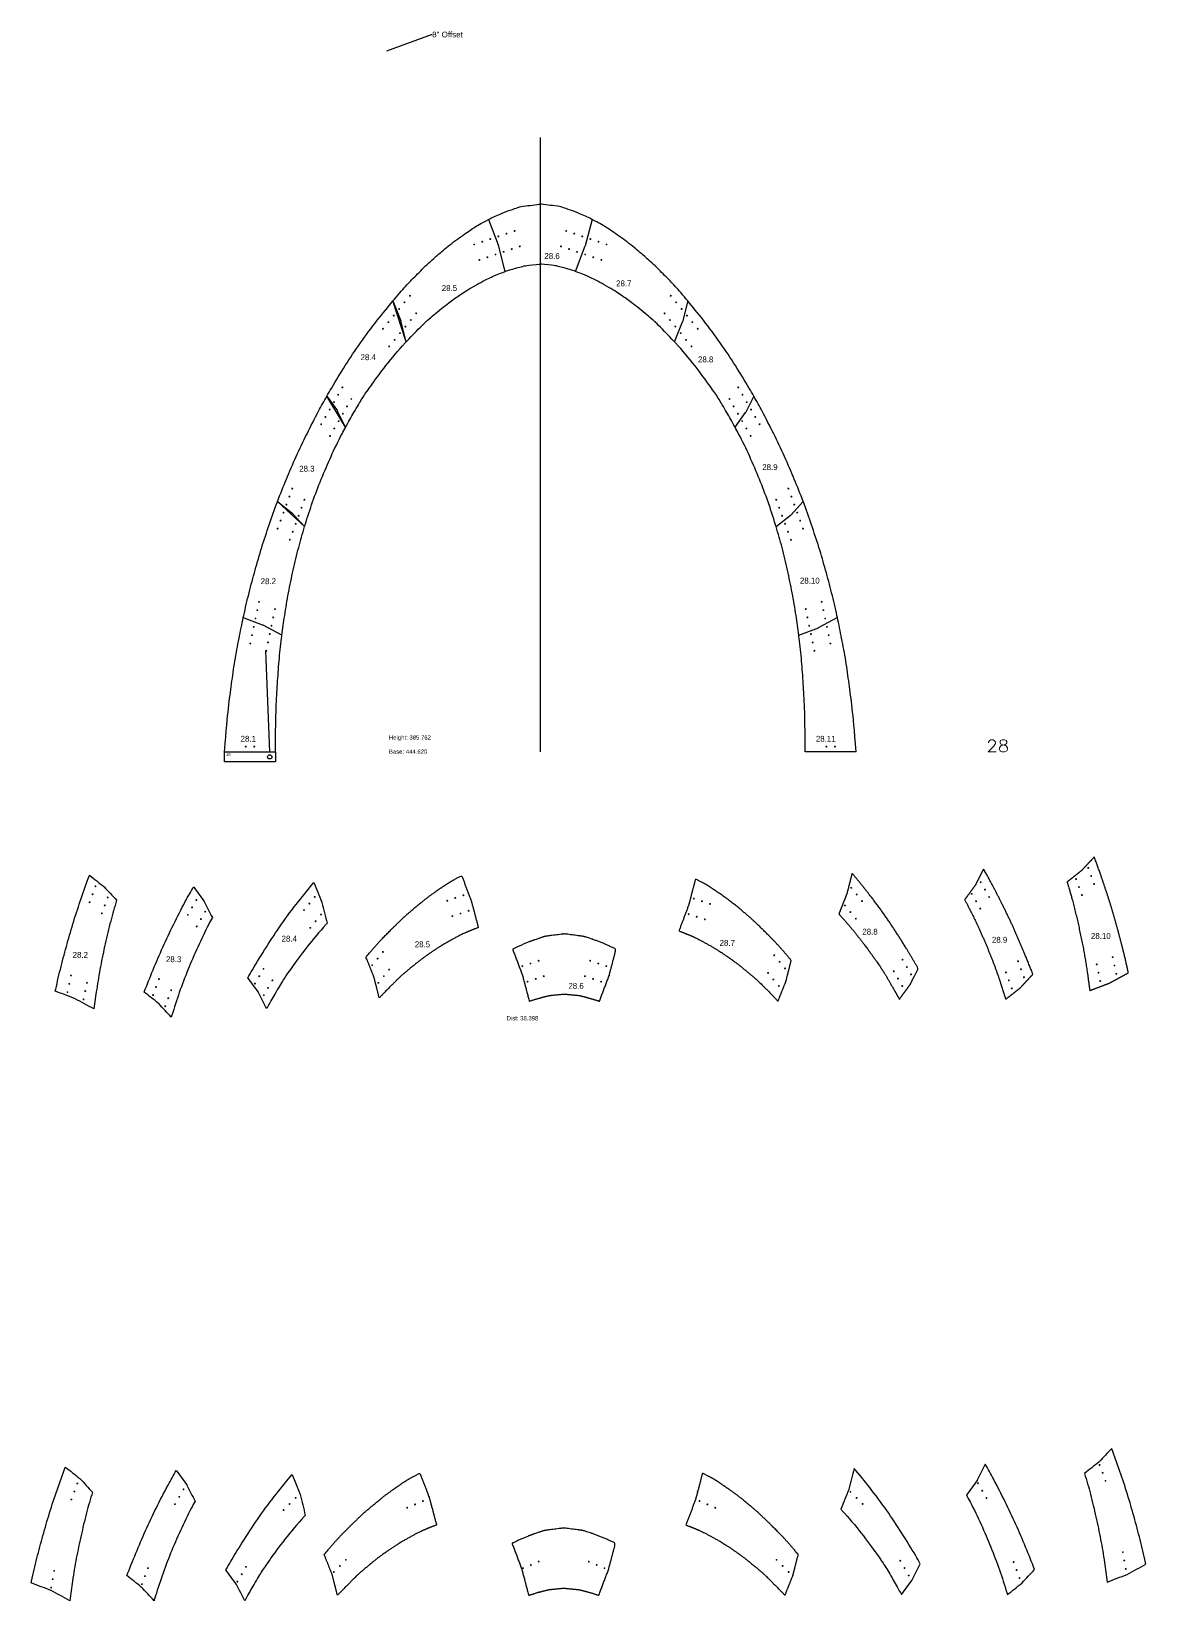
# Model space of a CAD drawing. Header units: inches. Extents: x -1683 to 11264, y -1696 to 4470.
# Drawn here: x 7534 to 8318, y -403 to 702 of the extents above; entities that cross this region are included whole.
import ezdxf
from ezdxf import colors
from ezdxf.entities.mleader import LeaderData, LeaderLine
from ezdxf.math import Vec2, Vec3

# ---------------------------------------------------------------- set-up
doc = ezdxf.new("R2010")
doc.units = ezdxf.units.IN
doc.header["$MEASUREMENT"] = 0
doc.layers.add('Anchoring', color=1, linetype='Continuous')
doc.layers.add('Annotation', color=7, linetype='Continuous', lineweight=9)
doc.layers.add('Drilling', color=3, linetype='Continuous', lineweight=13)
doc.styles.get("Standard").update_dxf_attribs({"font": 'Arial.ttf'})
doc.styles.add('Tw Cen MT', font='')
doc.styles.get('Tw Cen MT').set_extended_font_data('Tw Cen MT')

msp = doc.modelspace()

# ---------------------------------------------------------------- linework, layer by layer
for p, q in [((7892.171, 194.838), (7892.171, 627.381)), ((7855.779, 569.742), (7862.573, 551.814)), ((7928.563, 569.742), (7923.678, 551.202)), ((7867.483, 533.172), (7862.605, 551.714)), ((7916.859, 533.172), (7923.646, 551.103)), ((7788.418, 512.386), (7794.017, 498.382)), ((7797.76, 483.635), (7788.418, 512.386)), ((7995.924, 512.386), (7992.223, 497.765)), ((7794.058, 498.256), (7794.017, 498.382)), ((7797.76, 483.635), (7794.058, 498.256)), ((7986.582, 483.635), (7992.182, 497.639)), ((7741.849, 445.23), (7749.297, 434.983)), ((7755.127, 423.561), (7741.849, 445.23)), ((8042.494, 445.23), (8036.745, 433.942)), ((7749.379, 434.849), (7749.297, 434.983)), ((7755.127, 423.561), (7749.379, 434.849)), ((8029.215, 423.561), (8036.663, 433.807)), ((7707.144, 371.11), (7717.316, 363.065)), ((7726.247, 353.452), (7707.144, 371.11)), ((8077.198, 371.11), (8068.38, 361.601)), ((7717.429, 362.961), (7717.316, 363.065)), ((7726.247, 353.452), (7717.429, 362.961)), ((8058.095, 353.452), (8068.267, 361.496)), ((7683.102, 289.514), (7697.051, 284.182)), ((8101.24, 289.514), (8088.127, 282.37)), ((7697.051, 284.182), (7697.172, 284.126)), ((7710.286, 276.982), (7697.172, 284.126)), ((8074.056, 276.982), (8088.005, 282.314)), ((7669.861, 194.838), (7705.712, 194.838)), ((8114.481, 194.838), (8078.63, 194.838))]:
    msp.add_line(p, q)
for centre, start, end in [((7861.638, 551.459), 14.739851, 20.755265), ((7922.711, 551.457), 339.266802, 345.238173), ((7991.253, 498.01), 338.206597, 345.793403), ((8035.854, 434.395), 323.986253, 333.013747), ((8067.647, 362.281), 308.340574, 317.159426), ((8087.648, 283.248), 290.918932, 298.581068)]:
    msp.add_arc(centre, 1, start, end)
at = {"transparency": 33554687}
for points, knots in [([(7855.779, 569.742), (7857.675, 570.712), (7865.939, 574.687), (7878.688, 578.943), (7878.688, 578.838), (7892.171, 580.599), (7892.171, 580.599)], [26.39349377, 26.39349377, 26.39349377, 26.39349377, 27, 28, 29, 30, 30, 30, 30]), ([(7928.563, 569.742), (7926.667, 570.712), (7918.404, 574.687), (7905.654, 578.943), (7905.654, 578.838), (7892.171, 580.599), (7892.171, 580.599)], [26.39349377, 26.39349377, 26.39349377, 26.39349377, 27, 28, 29, 30, 30, 30, 30]), ([(7788.418, 512.386), (7788.795, 512.837), (7792.775, 517.597), (7798.357, 524.057), (7805.183, 530.838), (7815.321, 540.908), (7822.412, 546.838), (7832.083, 554.924), (7843.735, 562.838), (7847.454, 565.363), (7853.165, 568.411), (7855.779, 569.742)], [18.89787266, 18.89787266, 18.89787266, 18.89787266, 19, 20, 21, 22, 23, 24, 25, 26, 26.39349377, 26.39349377, 26.39349377, 26.39349377]), ([(7995.924, 512.386), (7995.547, 512.837), (7991.567, 517.597), (7985.986, 524.057), (7979.159, 530.838), (7969.022, 540.908), (7961.93, 546.838), (7952.259, 554.924), (7940.607, 562.838), (7936.888, 565.363), (7931.177, 568.411), (7928.563, 569.742)], [18.89787266, 18.89787266, 18.89787266, 18.89787266, 19, 20, 21, 22, 23, 24, 25, 26, 26.39349377, 26.39349377, 26.39349377, 26.39349377]), ([(7741.849, 445.23), (7742.915, 447.099), (7747.089, 454.302), (7754.784, 466.838), (7765.243, 482.838), (7776.811, 498.293), (7785.106, 508.415), (7788.418, 512.386)], [14.64950042, 14.64950042, 14.64950042, 14.64950042, 15, 16, 17, 18, 18.89787266, 18.89787266, 18.89787266, 18.89787266]), ([(8042.494, 445.23), (8041.428, 447.099), (8037.253, 454.302), (8029.558, 466.838), (8019.099, 482.838), (8007.531, 498.293), (7999.236, 508.415), (7995.924, 512.386)], [14.64950042, 14.64950042, 14.64950042, 14.64950042, 15, 16, 17, 18, 18.89787266, 18.89787266, 18.89787266, 18.89787266]), ([(7707.144, 371.11), (7709.13, 376.352), (7713.461, 386.928), (7720.119, 402.838), (7727.858, 418.838), (7735.007, 432.968), (7739.873, 441.766), (7741.849, 445.23)], [10.01700138, 10.01700138, 10.01700138, 10.01700138, 11, 12, 13, 14, 14.64950042, 14.64950042, 14.64950042, 14.64950042]), ([(8077.198, 371.11), (8075.212, 376.352), (8070.882, 386.928), (8064.223, 402.838), (8056.484, 418.838), (8049.335, 432.968), (8044.469, 441.766), (8042.494, 445.23)], [10.01700138, 10.01700138, 10.01700138, 10.01700138, 11, 12, 13, 14, 14.64950042, 14.64950042, 14.64950042, 14.64950042]), ([(7683.102, 289.514), (7683.197, 289.955), (7684.449, 295.73), (7687.043, 306.838), (7691.362, 322.838), (7695.921, 338.838), (7701.337, 354.838), (7705.059, 365.595), (7707.11, 371.019), (7707.144, 371.11)], [4.91726648, 4.91726648, 4.91726648, 4.91726648, 5, 6, 7, 8, 9, 10, 10.01700138, 10.01700138, 10.01700138, 10.01700138]), ([(8101.24, 289.514), (8101.145, 289.955), (8099.893, 295.73), (8097.299, 306.838), (8092.981, 322.838), (8088.421, 338.838), (8083.005, 354.838), (8079.283, 365.595), (8077.232, 371.019), (8077.198, 371.11)], [4.91726648, 4.91726648, 4.91726648, 4.91726648, 5, 6, 7, 8, 9, 10, 10.01700138, 10.01700138, 10.01700138, 10.01700138]), ([(7669.861, 194.838), (7671.131, 210.838), (7672.665, 226.838), (7674.84, 242.838), (7677.015, 258.838), (7679.98, 274.396), (7682.047, 284.622), (7683.102, 289.514)], [0, 0, 0, 0, 1, 2, 3, 4, 4.91726648, 4.91726648, 4.91726648, 4.91726648]), ([(8114.481, 194.838), (8113.211, 210.838), (8111.677, 226.838), (8109.502, 242.838), (8107.327, 258.838), (8104.362, 274.396), (8102.295, 284.622), (8101.24, 289.514)], [0, 0, 0, 0, 1, 2, 3, 4, 4.91726648, 4.91726648, 4.91726648, 4.91726648])]:
    msp.add_open_spline(points, degree=3, knots=knots, dxfattribs=at)
for points, knots in [([(7797.76, 483.635), (7802.486, 488.696), (7812.736, 498.838), (7812.736, 498.838), (7826.659, 510.487), (7832.992, 514.838), (7841.599, 520.75), (7855.949, 528.587), (7860.783, 530.553), (7864.813, 532.192), (7867.483, 533.172)], [18.04879342, 18.04879342, 18.04879342, 18.04879342, 18.99893945, 19.99893945, 20.99893945, 21.99893945, 22.99893945, 23.99893945, 24.99893945, 25.62000523, 25.62000523, 25.62000523, 25.62000523]), ([(7867.483, 533.172), (7867.666, 533.239), (7871.911, 534.711), (7881.572, 537.228), (7881.572, 537.228), (7892.171, 538.241), (7891.862, 538.255), (7891.965, 538.255), (7892.068, 538.255), (7892.171, 538.255)], [25.62000523, 25.62000523, 25.62000523, 25.62000523, 25.99893945, 26.99893945, 27.99893945, 28.99893945, 28.99893945, 28.99893945, 29.99893945, 29.99893945, 29.99893945, 29.99893945]), ([(7916.859, 533.172), (7916.676, 533.239), (7912.431, 534.711), (7902.77, 537.228), (7902.77, 537.228), (7892.171, 538.241), (7892.48, 538.255), (7892.377, 538.255), (7892.274, 538.255), (7892.171, 538.255)], [25.62000523, 25.62000523, 25.62000523, 25.62000523, 25.99893945, 26.99893945, 27.99893945, 28.99893945, 28.99893945, 28.99893945, 29.99893945, 29.99893945, 29.99893945, 29.99893945]), ([(7986.582, 483.635), (7981.856, 488.696), (7971.606, 498.838), (7971.606, 498.838), (7957.683, 510.487), (7951.35, 514.838), (7942.743, 520.75), (7928.393, 528.587), (7923.559, 530.553), (7919.529, 532.192), (7916.859, 533.172)], [18.04879342, 18.04879342, 18.04879342, 18.04879342, 18.99893945, 19.99893945, 20.99893945, 21.99893945, 22.99893945, 23.99893945, 24.99893945, 25.62000523, 25.62000523, 25.62000523, 25.62000523]), ([(7755.127, 423.561), (7757.14, 427.242), (7762.004, 435.764), (7766.929, 444.199), (7771.589, 450.838), (7783.115, 466.838), (7792.305, 477.77), (7797.512, 483.369), (7797.76, 483.635)], [13.29596554, 13.29596554, 13.29596554, 13.29596554, 13.99893945, 14.99893945, 15.99893945, 16.99893945, 17.99893945, 18.04879342, 18.04879342, 18.04879342, 18.04879342]), ([(8029.215, 423.561), (8027.202, 427.242), (8022.339, 435.764), (8017.413, 444.199), (8012.753, 450.838), (8001.227, 466.838), (7992.037, 477.77), (7986.83, 483.369), (7986.582, 483.635)], [13.29596554, 13.29596554, 13.29596554, 13.29596554, 13.99893945, 14.99893945, 15.99893945, 16.99893945, 17.99893945, 18.04879342, 18.04879342, 18.04879342, 18.04879342]), ([(7726.247, 353.452), (7726.388, 353.914), (7728.159, 359.709), (7731.702, 370.838), (7737.834, 386.838), (7744.692, 402.838), (7750.558, 415.088), (7754.277, 422.006), (7755.127, 423.561)], [8.91231557, 8.91231557, 8.91231557, 8.91231557, 8.99893945, 9.99893945, 10.99893945, 11.99893945, 12.99893945, 13.29596554, 13.29596554, 13.29596554, 13.29596554]), ([(8058.095, 353.452), (8057.955, 353.914), (8056.183, 359.709), (8052.64, 370.838), (8046.508, 386.838), (8039.65, 402.838), (8033.784, 415.088), (8030.066, 422.006), (8029.215, 423.561)], [8.91231557, 8.91231557, 8.91231557, 8.91231557, 8.99893945, 9.99893945, 10.99893945, 11.99893945, 12.99893945, 13.29596554, 13.29596554, 13.29596554, 13.29596554]), ([(7710.286, 276.982), (7710.877, 281.601), (7712.25, 291.552), (7714.767, 306.838), (7718.178, 322.838), (7721.779, 338.376), (7724.763, 348.58), (7726.247, 353.452)], [4.13296099, 4.13296099, 4.13296099, 4.13296099, 4.99893945, 5.99893945, 6.99893945, 7.99893945, 8.91231557, 8.91231557, 8.91231557, 8.91231557]), ([(8074.056, 276.982), (8073.465, 281.601), (8072.092, 291.552), (8069.575, 306.838), (8066.165, 322.838), (8062.563, 338.376), (8059.579, 348.58), (8058.095, 353.452)], [4.13296099, 4.13296099, 4.13296099, 4.13296099, 4.99893945, 5.99893945, 6.99893945, 7.99893945, 8.91231557, 8.91231557, 8.91231557, 8.91231557]), ([(7705.712, 194.838), (7705.814, 210.855), (7706.111, 226.843), (7707.121, 242.838), (7708.131, 258.838), (7709.429, 270.219), (7710.194, 276.267), (7710.286, 276.982)], [0, 0, 0, 0, 0.99893945, 1.99893945, 2.99893945, 3.99893945, 4.13296099, 4.13296099, 4.13296099, 4.13296099]), ([(8078.63, 194.838), (8078.528, 210.855), (8078.231, 226.843), (8077.221, 242.838), (8076.211, 258.838), (8074.913, 270.219), (8074.148, 276.267), (8074.056, 276.982)], [0, 0, 0, 0, 0.99893945, 1.99893945, 2.99893945, 3.99893945, 4.13296099, 4.13296099, 4.13296099, 4.13296099]), ([(7564.84, 21.009), (7569.211, 18.627), (7573.582, 16.246), (7577.953, 13.865), (7578.544, 18.483), (7579.918, 28.435), (7582.435, 43.72), (7585.845, 59.72), (7589.446, 75.258), (7592.43, 85.463), (7593.914, 90.334), (7590.975, 93.504), (7588.036, 96.674), (7585.096, 99.843), (7585.059, 99.878), (7585.021, 99.913), (7584.983, 99.948), (7581.593, 102.629), (7578.202, 105.311), (7574.812, 107.992), (7574.777, 107.902), (7572.726, 102.478), (7569.005, 91.72), (7563.588, 75.72), (7559.029, 59.72), (7554.71, 43.72), (7552.116, 32.612), (7550.864, 26.838), (7550.769, 26.397), (7555.419, 24.619), (7560.069, 22.842), (7564.718, 21.065), (7564.759, 21.046), (7564.799, 21.027), (7564.84, 21.009)], [0, 0, 0, 0, 1, 1, 1, 1.86597846, 2.86597846, 3.86597846, 4.86597846, 5.77935458, 5.77935458, 5.77935458, 6.77935458, 6.77935458, 6.77935458, 7.77935458, 7.77935458, 7.77935458, 8.77935458, 8.77935458, 8.77935458, 8.79635596, 9.79635596, 10.79635596, 11.79635596, 12.79635596, 13.79635596, 13.87908948, 13.87908948, 13.87908948, 14.87908948, 14.87908948, 14.87908948, 15.87908948, 15.87908948, 15.87908948, 15.87908948]), ([(7623.485, 17.662), (7623.523, 17.627), (7623.56, 17.592), (7623.598, 17.557), (7626.537, 14.388), (7629.476, 11.218), (7632.416, 8.048), (7632.556, 8.51), (7634.328, 14.306), (7637.871, 25.434), (7644.003, 41.434), (7650.861, 57.434), (7656.727, 69.685), (7660.445, 76.603), (7661.296, 78.158), (7659.38, 81.92), (7657.464, 85.683), (7655.548, 89.446), (7655.52, 89.49), (7655.493, 89.535), (7655.466, 89.58), (7652.983, 92.995), (7650.5, 96.411), (7648.017, 99.826), (7646.042, 96.362), (7641.176, 87.565), (7634.027, 73.434), (7626.288, 57.434), (7619.629, 41.525), (7615.299, 30.949), (7613.313, 25.706), (7616.704, 23.025), (7620.094, 20.343), (7623.485, 17.662)], [0, 0, 0, 0, 1, 1, 1, 2, 2, 2, 2.08662388, 3.08662388, 4.08662388, 5.08662388, 6.08662388, 6.38364997, 6.38364997, 6.38364997, 7.38364997, 7.38364997, 7.38364997, 8.38364997, 8.38364997, 8.38364997, 9.38364997, 9.38364997, 9.38364997, 10.0331504, 11.0331504, 12.0331504, 13.0331504, 14.01614902, 14.01614902, 14.01614902, 15.01614902, 15.01614902, 15.01614902, 15.01614902]), ([(7693.711, 25.568), (7693.738, 25.524), (7693.765, 25.479), (7693.793, 25.434), (7695.709, 21.672), (7697.625, 17.909), (7699.541, 14.146), (7701.554, 17.827), (7706.418, 26.35), (7711.343, 34.784), (7716.003, 41.423), (7727.529, 57.423), (7736.719, 68.355), (7741.926, 73.955), (7742.174, 74.22), (7740.94, 79.094), (7739.706, 83.967), (7738.472, 88.841), (7738.459, 88.883), (7738.445, 88.925), (7738.431, 88.967), (7736.565, 93.635), (7734.698, 98.303), (7732.832, 102.971), (7729.52, 99), (7721.225, 88.878), (7709.657, 73.423), (7699.198, 57.423), (7691.503, 44.887), (7687.329, 37.684), (7686.262, 35.815), (7688.745, 32.399), (7691.228, 28.984), (7693.711, 25.568)], [0, 0, 0, 0, 1, 1, 1, 2, 2, 2, 2.70297391, 3.70297391, 4.70297391, 5.70297391, 6.70297391, 6.75282788, 6.75282788, 6.75282788, 7.75282788, 7.75282788, 7.75282788, 8.75282788, 8.75282788, 8.75282788, 9.75282788, 9.75282788, 9.75282788, 10.65070054, 11.65070054, 12.65070054, 13.65070054, 14.00120012, 14.00120012, 14.00120012, 15.00120012, 15.00120012, 15.00120012, 15.00120012]), ([(8305.135, -384.359), (8300.485, -386.136), (8295.835, -387.914), (8291.186, -389.691), (8290.594, -385.072), (8289.221, -375.121), (8286.704, -359.835), (8283.294, -343.835), (8279.693, -328.297), (8276.709, -318.093), (8275.225, -313.221), (8278.615, -310.54), (8282.006, -307.858), (8285.396, -305.177), (8285.434, -305.142), (8285.471, -305.107), (8285.509, -305.072), (8288.448, -301.903), (8291.388, -298.733), (8294.327, -295.563), (8294.361, -295.654), (8296.413, -301.078), (8300.134, -311.835), (8305.551, -327.835), (8310.11, -343.835), (8314.429, -359.835), (8317.023, -370.943), (8318.275, -376.718), (8318.37, -377.159), (8313.998, -379.54), (8309.627, -381.922), (8305.256, -384.303), (8305.216, -384.322), (8305.175, -384.34), (8305.135, -384.359)], [0, 0, 0, 0, 1, 1, 1, 1.86597846, 2.86597846, 3.86597846, 4.86597846, 5.77935458, 5.77935458, 5.77935458, 6.77935458, 6.77935458, 6.77935458, 7.77935458, 7.77935458, 7.77935458, 8.77935458, 8.77935458, 8.77935458, 8.79635596, 9.79635596, 10.79635596, 11.79635596, 12.79635596, 13.79635596, 13.87908948, 13.87908948, 13.87908948, 14.87908948, 14.87908948, 14.87908948, 15.87908948, 15.87908948, 15.87908948, 15.87908948]), ([(7547.825, -395.687), (7552.196, -398.068), (7556.567, -400.45), (7560.939, -402.831), (7561.53, -398.213), (7562.903, -388.261), (7565.42, -372.975), (7568.83, -356.975), (7572.432, -341.437), (7575.416, -331.233), (7576.9, -326.361), (7573.96, -323.192), (7571.021, -320.022), (7568.082, -316.852), (7568.044, -316.818), (7568.007, -316.783), (7567.969, -316.748), (7564.578, -314.067), (7561.188, -311.385), (7557.797, -308.703), (7557.763, -308.794), (7555.712, -314.218), (7551.99, -324.975), (7546.574, -340.975), (7542.015, -356.975), (7537.696, -372.975), (7535.102, -384.083), (7533.85, -389.858), (7533.755, -390.299), (7538.404, -392.076), (7543.054, -393.854), (7547.704, -395.631), (7547.744, -395.65), (7547.785, -395.668), (7547.825, -395.687)], [0, 0, 0, 0, 1, 1, 1, 1.86597846, 2.86597846, 3.86597846, 4.86597846, 5.77935458, 5.77935458, 5.77935458, 6.77935458, 6.77935458, 6.77935458, 7.77935458, 7.77935458, 7.77935458, 8.77935458, 8.77935458, 8.77935458, 8.79635596, 9.79635596, 10.79635596, 11.79635596, 12.79635596, 13.79635596, 13.87908948, 13.87908948, 13.87908948, 14.87908948, 14.87908948, 14.87908948, 15.87908948, 15.87908948, 15.87908948, 15.87908948]), ([(8199.529, -318.166), (8199.556, -318.121), (8199.584, -318.076), (8199.611, -318.032), (8201.527, -314.269), (8203.443, -310.506), (8205.359, -306.744), (8207.335, -310.208), (8212.201, -319.005), (8219.35, -333.136), (8227.089, -349.136), (8233.747, -365.045), (8238.078, -375.621), (8240.063, -380.864), (8237.124, -384.033), (8234.185, -387.203), (8231.245, -390.373), (8231.208, -390.407), (8231.17, -390.442), (8231.133, -390.477), (8227.742, -393.158), (8224.352, -395.84), (8220.961, -398.522), (8220.82, -398.06), (8219.048, -392.264), (8215.506, -381.136), (8209.374, -365.136), (8202.516, -349.136), (8196.649, -336.885), (8192.931, -329.967), (8192.081, -328.412), (8194.563, -324.997), (8197.046, -321.581), (8199.529, -318.166)], [0, 0, 0, 0, 1, 1, 1, 2, 2, 2, 2.64950042, 3.64950042, 4.64950042, 5.64950042, 6.63249904, 6.63249904, 6.63249904, 7.63249904, 7.63249904, 7.63249904, 8.63249904, 8.63249904, 8.63249904, 9.63249904, 9.63249904, 9.63249904, 9.71912293, 10.71912293, 11.71912293, 12.71912293, 13.71912293, 14.01614902, 14.01614902, 14.01614902, 15.01614902, 15.01614902, 15.01614902, 15.01614902]), ([(7611.305, -393.218), (7611.342, -393.253), (7611.38, -393.287), (7611.417, -393.322), (7614.357, -396.492), (7617.296, -399.661), (7620.235, -402.831), (7620.376, -402.369), (7622.148, -396.574), (7625.69, -385.445), (7631.823, -369.445), (7638.681, -353.445), (7644.547, -341.194), (7648.265, -334.277), (7649.116, -332.722), (7647.2, -328.959), (7645.284, -325.196), (7643.367, -321.434), (7643.34, -321.389), (7643.313, -321.344), (7643.285, -321.299), (7640.803, -317.884), (7638.32, -314.469), (7635.837, -311.053), (7633.862, -314.517), (7628.996, -323.314), (7621.846, -337.445), (7614.107, -353.445), (7607.449, -369.354), (7603.119, -379.93), (7601.133, -385.173), (7604.524, -387.855), (7607.914, -390.536), (7611.305, -393.218)], [0, 0, 0, 0, 1, 1, 1, 2, 2, 2, 2.08662388, 3.08662388, 4.08662388, 5.08662388, 6.08662388, 6.38364997, 6.38364997, 6.38364997, 7.38364997, 7.38364997, 7.38364997, 8.38364997, 8.38364997, 8.38364997, 9.38364997, 9.38364997, 9.38364997, 10.0331504, 11.0331504, 12.0331504, 13.0331504, 14.01614902, 14.01614902, 14.01614902, 15.01614902, 15.01614902, 15.01614902, 15.01614902]), ([(7678.27, -391.409), (7678.298, -391.454), (7678.325, -391.498), (7678.352, -391.543), (7680.268, -395.306), (7682.184, -399.068), (7684.101, -402.831), (7686.114, -399.151), (7690.977, -390.628), (7695.903, -382.193), (7700.563, -375.555), (7712.089, -359.555), (7721.279, -348.622), (7726.485, -343.023), (7726.733, -342.757), (7725.499, -337.884), (7724.266, -333.01), (7723.032, -328.136), (7723.018, -328.094), (7723.005, -328.053), (7722.991, -328.011), (7721.124, -323.343), (7719.258, -318.675), (7717.392, -314.007), (7714.079, -317.977), (7705.785, -328.099), (7694.217, -343.555), (7683.758, -359.555), (7676.063, -372.091), (7671.888, -379.293), (7670.822, -381.163), (7673.305, -384.578), (7675.787, -387.993), (7678.27, -391.409)], [0, 0, 0, 0, 1, 1, 1, 2, 2, 2, 2.70297391, 3.70297391, 4.70297391, 5.70297391, 6.70297391, 6.75282788, 6.75282788, 6.75282788, 7.75282788, 7.75282788, 7.75282788, 8.75282788, 8.75282788, 8.75282788, 9.75282788, 9.75282788, 9.75282788, 10.65070054, 11.65070054, 12.65070054, 13.65070054, 14.00120012, 14.00120012, 14.00120012, 15.00120012, 15.00120012, 15.00120012, 15.00120012]), ([(8109.353, -324.318), (8110.587, -319.444), (8111.821, -314.571), (8113.054, -309.697), (8116.367, -313.668), (8124.661, -323.79), (8136.229, -339.245), (8146.688, -355.245), (8154.383, -367.781), (8158.558, -374.984), (8159.624, -376.853), (8157.708, -380.616), (8155.792, -384.378), (8153.876, -388.141), (8153.848, -388.186), (8153.821, -388.231), (8153.794, -388.275), (8151.311, -391.691), (8148.828, -395.106), (8146.345, -398.522), (8144.332, -394.841), (8139.469, -386.318), (8134.543, -377.884), (8129.883, -371.245), (8118.357, -355.245), (8109.167, -344.312), (8103.961, -338.713), (8103.713, -338.448), (8105.579, -333.78), (8107.446, -329.112), (8109.312, -324.444), (8109.326, -324.402), (8109.339, -324.36), (8109.353, -324.318)], [0, 0, 0, 0, 1, 1, 1, 1.89787266, 2.89787266, 3.89787266, 4.89787266, 5.24837224, 5.24837224, 5.24837224, 6.24837224, 6.24837224, 6.24837224, 7.24837224, 7.24837224, 7.24837224, 8.24837224, 8.24837224, 8.24837224, 8.95134615, 9.95134615, 10.95134615, 11.95134615, 12.95134615, 13.00120012, 13.00120012, 13.00120012, 14.00120012, 14.00120012, 14.00120012, 15.00120012, 15.00120012, 15.00120012, 15.00120012])]:
    msp.add_open_spline(points, degree=3, knots=knots)
for points, weights, knots in [([(8198.3, 100.96), (8198.331, 101.002), (8198.359, 101.047), (8198.383, 101.094), (8200.299, 104.856), (8202.215, 108.619), (8204.131, 112.382), (8206.106, 108.918), (8210.972, 100.12), (8218.121, 85.99), (8225.86, 69.99), (8232.519, 54.08), (8236.849, 43.504), (8238.835, 38.262), (8235.895, 35.092), (8232.956, 31.923), (8230.017, 28.753), (8229.982, 28.715), (8229.944, 28.68), (8229.904, 28.648), (8226.513, 25.967), (8223.123, 23.285), (8219.732, 20.604), (8219.592, 21.066), (8217.82, 26.861), (8214.277, 37.99), (8208.145, 53.99), (8201.287, 69.99), (8195.421, 82.241), (8191.703, 89.158), (8190.852, 90.713), (8193.335, 94.129), (8195.818, 97.544), (8198.3, 100.96)], [1, 0.997932320532, 0.997932320532, 1, 1, 1, 1, 1, 1, 1, 1, 1, 1, 1, 1, 1, 1, 0.998026744459, 0.998026744459, 1, 1, 1, 1, 1, 1, 1, 1, 1, 1, 1, 1, 1, 1, 1], [0, 0, 0, 0, 0.15755948, 0.15755948, 0.15755948, 1.15755948, 1.15755948, 1.15755948, 1.8070599, 2.8070599, 3.8070599, 4.8070599, 5.79005852, 5.79005852, 5.79005852, 6.79005852, 6.79005852, 6.79005852, 6.94397654, 6.94397654, 6.94397654, 7.94397654, 7.94397654, 7.94397654, 8.03060043, 9.03060043, 10.03060043, 11.03060043, 12.03060043, 12.32762652, 12.32762652, 12.32762652, 13.32762652, 13.32762652, 13.32762652, 13.32762652]), ([(8273.122, 111.274), (8273.162, 111.305), (8273.2, 111.34), (8273.235, 111.378), (8276.174, 114.548), (8279.114, 117.717), (8282.053, 120.887), (8282.087, 120.796), (8284.139, 115.372), (8287.86, 104.615), (8293.277, 88.615), (8297.836, 72.615), (8302.155, 56.615), (8304.748, 45.507), (8306, 39.732), (8306.096, 39.291), (8301.724, 36.91), (8297.353, 34.528), (8292.982, 32.147), (8292.943, 32.126), (8292.902, 32.107), (8292.861, 32.091), (8288.211, 30.314), (8283.561, 28.536), (8278.912, 26.759), (8278.32, 31.378), (8276.947, 41.33), (8274.43, 56.615), (8271.02, 72.615), (8267.419, 88.153), (8264.434, 98.358), (8262.951, 103.229), (8266.341, 105.91), (8269.732, 108.592), (8273.122, 111.274)], [1, 0.998026744459, 0.998026744459, 1, 1, 1, 1, 1, 1, 1, 1, 1, 1, 1, 1, 1, 1, 1, 1, 0.998510256564, 0.998510256564, 1, 1, 1, 1, 1, 1, 1, 1, 1, 1, 1, 1, 1, 1], [0, 0, 0, 0, 0.15391802, 0.15391802, 0.15391802, 1.15391802, 1.15391802, 1.15391802, 1.1709194, 2.1709194, 3.1709194, 4.1709194, 5.1709194, 6.1709194, 6.25365292, 6.25365292, 6.25365292, 7.25365292, 7.25365292, 7.25365292, 7.38738244, 7.38738244, 7.38738244, 8.38738244, 8.38738244, 8.38738244, 9.2533609, 10.2533609, 11.2533609, 12.2533609, 13.16673702, 13.16673702, 13.16673702, 14.16673702, 14.16673702, 14.16673702, 14.16673702]), ([(7775.09, 36.189), (7776.324, 31.315), (7777.557, 26.441), (7778.791, 21.568), (7783.517, 26.629), (7793.767, 36.771), (7793.767, 36.771), (7807.691, 48.42), (7814.023, 52.771), (7822.631, 58.683), (7836.981, 66.52), (7841.815, 68.486), (7845.844, 70.125), (7848.515, 71.104), (7846.889, 77.285), (7845.263, 83.466), (7843.637, 89.647), (7843.628, 89.68), (7843.617, 89.714), (7843.605, 89.747), (7841.34, 95.723), (7839.075, 101.699), (7836.81, 107.675), (7834.197, 106.344), (7828.486, 103.296), (7824.767, 100.771), (7813.114, 92.857), (7803.444, 84.771), (7796.352, 78.841), (7786.214, 68.771), (7779.388, 61.99), (7773.807, 55.53), (7769.826, 50.77), (7769.45, 50.318), (7771.316, 45.65), (7773.182, 40.982), (7775.049, 36.314), (7775.063, 36.272), (7775.076, 36.231), (7775.09, 36.189)], [1, 1, 1, 1, 1, 1, 1, 1, 1, 1, 1, 1, 1, 1, 1, 1, 1, 0.999081657213, 0.999081657213, 1, 1, 1, 1, 1, 1, 1, 1, 1, 1, 1, 1, 1, 1, 1, 1, 1, 1, 1, 1, 1], [0, 0, 0, 0, 1, 1, 1, 1.95014603, 2.95014603, 3.95014603, 4.95014603, 5.95014603, 6.95014603, 7.95014603, 8.57121181, 8.57121181, 8.57121181, 9.57121181, 9.57121181, 9.57121181, 9.67620059, 9.67620059, 9.67620059, 10.67620059, 10.67620059, 10.67620059, 11.06969436, 12.06969436, 13.06969436, 14.06969436, 15.06969436, 16.06969436, 17.06969436, 18.06969436, 18.1718217, 18.1718217, 18.1718217, 19.1718217, 19.1718217, 19.1718217, 20.1718217, 20.1718217, 20.1718217, 20.1718217]), ([(7996.52, 86.827), (7998.148, 93.007), (7999.776, 99.187), (8001.405, 105.367), (8004.019, 104.037), (8009.73, 100.989), (8013.448, 98.463), (8025.101, 90.549), (8034.771, 82.463), (8041.863, 76.533), (8052.001, 66.463), (8058.827, 59.683), (8064.408, 53.222), (8068.389, 48.463), (8068.766, 48.011), (8067.532, 43.137), (8066.298, 38.264), (8065.064, 33.39), (8065.053, 33.347), (8065.04, 33.305), (8065.023, 33.264), (8063.157, 28.596), (8061.29, 23.928), (8059.424, 19.26), (8054.698, 24.322), (8044.448, 34.463), (8044.448, 34.463), (8030.525, 46.113), (8024.192, 50.463), (8015.585, 56.376), (8001.234, 64.212), (7996.4, 66.179), (7992.371, 67.818), (7989.7, 68.797), (7991.963, 74.774), (7994.225, 80.751), (7996.488, 86.728), (7996.5, 86.761), (7996.511, 86.794), (7996.52, 86.827)], [1, 1, 1, 1, 1, 1, 1, 1, 1, 1, 1, 1, 1, 1, 1, 1, 1, 1, 0.998539395065, 0.998539395065, 1, 1, 1, 1, 1, 1, 1, 1, 1, 1, 1, 1, 1, 1, 1, 1, 1, 0.999095052775, 0.999095052775, 1], [0, 0, 0, 0, 1, 1, 1, 1.39349377, 2.39349377, 3.39349377, 4.39349377, 5.39349377, 6.39349377, 7.39349377, 8.39349377, 8.4956211, 8.4956211, 8.4956211, 9.4956211, 9.4956211, 9.4956211, 9.62803584, 9.62803584, 9.62803584, 10.62803584, 10.62803584, 10.62803584, 11.57818188, 12.57818188, 13.57818188, 14.57818188, 15.57818188, 16.57818188, 17.57818188, 18.19924766, 18.19924766, 18.19924766, 19.19924766, 19.19924766, 19.19924766, 19.30346773, 19.30346773, 19.30346773, 19.30346773]), ([(8107.853, 94.682), (8107.87, 94.723), (8107.884, 94.765), (8107.894, 94.808), (8109.128, 99.681), (8110.362, 104.555), (8111.596, 109.428), (8114.908, 105.458), (8123.203, 95.336), (8134.771, 79.88), (8145.23, 63.88), (8152.925, 51.344), (8157.099, 44.142), (8158.165, 42.272), (8156.249, 38.51), (8154.333, 34.747), (8152.417, 30.984), (8152.393, 30.937), (8152.366, 30.893), (8152.335, 30.85), (8149.852, 27.435), (8147.37, 24.019), (8144.887, 20.604), (8142.874, 24.284), (8138.01, 32.807), (8133.084, 41.241), (8128.425, 47.88), (8116.899, 63.88), (8107.709, 74.813), (8102.502, 80.412), (8102.254, 80.678), (8104.121, 85.346), (8105.987, 90.014), (8107.853, 94.682)], [1, 0.998539395065, 0.998539395065, 1, 1, 1, 1, 1, 1, 1, 1, 1, 1, 1, 1, 1, 1, 0.997932320532, 0.997932320532, 1, 1, 1, 1, 1, 1, 1, 1, 1, 1, 1, 1, 1, 1, 1], [0, 0, 0, 0, 0.13241474, 0.13241474, 0.13241474, 1.13241474, 1.13241474, 1.13241474, 2.0302874, 3.0302874, 4.0302874, 5.0302874, 5.38078698, 5.38078698, 5.38078698, 6.38078698, 6.38078698, 6.38078698, 6.53834646, 6.53834646, 6.53834646, 7.53834646, 7.53834646, 7.53834646, 8.24132037, 9.24132037, 10.24132037, 11.24132037, 12.24132037, 12.29117434, 12.29117434, 12.29117434, 13.29117434, 13.29117434, 13.29117434, 13.29117434]), ([(7879.469, 37.902), (7877.204, 43.879), (7874.94, 49.855), (7872.675, 55.831), (7874.571, 56.801), (7882.835, 60.775), (7895.584, 65.032), (7895.584, 64.926), (7909.067, 66.688), (7909.067, 66.688), (7909.067, 66.688), (7922.55, 64.926), (7922.55, 65.032), (7935.3, 60.775), (7943.563, 56.801), (7945.459, 55.831), (7943.831, 49.651), (7942.202, 43.471), (7940.574, 37.291), (7940.565, 37.257), (7940.555, 37.224), (7940.542, 37.192), (7938.28, 31.214), (7936.017, 25.237), (7933.755, 19.26), (7933.572, 19.327), (7929.327, 20.8), (7919.666, 23.317), (7919.666, 23.317), (7909.067, 24.329), (7909.376, 24.343), (7909.273, 24.343), (7909.17, 24.343), (7909.067, 24.343), (7908.964, 24.343), (7908.861, 24.343), (7908.758, 24.343), (7909.067, 24.329), (7898.468, 23.317), (7898.468, 23.317), (7888.807, 20.8), (7884.562, 19.327), (7884.379, 19.26), (7882.753, 25.441), (7881.127, 31.622), (7879.501, 37.803), (7879.492, 37.836), (7879.482, 37.87), (7879.469, 37.902)], [1, 1, 1, 1, 1, 1, 1, 1, 1, 1, 1, 1, 1, 1, 1, 1, 1, 1, 1, 0.999095052775, 0.999095052775, 1, 1, 1, 1, 1, 1, 1, 1, 1, 1, 1, 1, 1, 1, 1, 1, 1, 1, 1, 1, 1, 1, 1, 1, 1, 0.999081657213, 0.999081657213, 1], [0, 0, 0, 0, 1, 1, 1, 1.60650623, 2.60650623, 3.60650623, 4.60650623, 4.60650623, 4.60650623, 5.60650623, 6.60650623, 7.60650623, 8.21301247, 8.21301247, 8.21301247, 9.21301247, 9.21301247, 9.21301247, 9.31723254, 9.31723254, 9.31723254, 10.31723254, 10.31723254, 10.31723254, 10.69616677, 11.69616677, 12.69616677, 13.69616677, 13.69616677, 13.69616677, 14.69616677, 14.69616677, 14.69616677, 15.69616677, 15.69616677, 15.69616677, 16.69616677, 17.69616677, 18.69616677, 19.07510099, 19.07510099, 19.07510099, 20.07510099, 20.07510099, 20.07510099, 20.18008977, 20.18008977, 20.18008977, 20.18008977]), ([(7745.655, -384.466), (7746.889, -389.339), (7748.123, -394.213), (7749.357, -399.086), (7754.083, -394.025), (7764.333, -383.884), (7764.333, -383.884), (7778.256, -372.234), (7784.589, -367.884), (7793.196, -361.971), (7807.546, -354.134), (7812.381, -352.168), (7816.41, -350.529), (7819.081, -349.55), (7817.454, -343.369), (7815.828, -337.188), (7814.202, -331.008), (7814.193, -330.974), (7814.183, -330.94), (7814.17, -330.908), (7811.906, -324.932), (7809.641, -318.956), (7807.376, -312.979), (7804.762, -314.31), (7799.051, -317.358), (7795.332, -319.884), (7783.68, -327.798), (7774.01, -335.884), (7766.918, -341.814), (7756.78, -351.884), (7749.954, -358.664), (7744.372, -365.124), (7740.392, -369.884), (7740.015, -370.336), (7741.882, -375.004), (7743.748, -379.672), (7745.615, -384.34), (7745.628, -384.382), (7745.642, -384.424), (7745.655, -384.466)], [1, 1, 1, 1, 1, 1, 1, 1, 1, 1, 1, 1, 1, 1, 1, 1, 1, 0.999081657213, 0.999081657213, 1, 1, 1, 1, 1, 1, 1, 1, 1, 1, 1, 1, 1, 1, 1, 1, 1, 1, 1, 1, 1], [0, 0, 0, 0, 1, 1, 1, 1.95014603, 2.95014603, 3.95014603, 4.95014603, 5.95014603, 6.95014603, 7.95014603, 8.57121181, 8.57121181, 8.57121181, 9.57121181, 9.57121181, 9.57121181, 9.67620059, 9.67620059, 9.67620059, 10.67620059, 10.67620059, 10.67620059, 11.06969436, 12.06969436, 13.06969436, 14.06969436, 15.06969436, 16.06969436, 17.06969436, 18.06969436, 18.1718217, 18.1718217, 18.1718217, 19.1718217, 19.1718217, 19.1718217, 20.1718217, 20.1718217, 20.1718217, 20.1718217]), ([(8069.942, -385.082), (8068.076, -389.75), (8066.21, -394.418), (8064.343, -399.086), (8059.617, -394.025), (8049.367, -383.884), (8049.367, -383.884), (8035.444, -372.234), (8029.111, -367.884), (8020.504, -361.971), (8006.154, -354.134), (8001.319, -352.168), (7997.29, -350.529), (7994.619, -349.55), (7996.88, -343.572), (7999.14, -337.594), (8001.4, -331.616), (8001.412, -331.583), (8001.423, -331.551), (8001.432, -331.517), (8003.062, -325.338), (8004.693, -319.159), (8006.324, -312.979), (8008.938, -314.31), (8014.649, -317.358), (8018.368, -319.884), (8030.02, -327.798), (8039.69, -335.884), (8046.782, -341.814), (8056.92, -351.884), (8063.746, -358.664), (8069.328, -365.124), (8073.308, -369.884), (8073.685, -370.336), (8072.451, -375.209), (8071.217, -380.083), (8069.983, -384.956), (8069.97, -384.998), (8069.956, -385.04), (8069.942, -385.082)], [1, 1, 1, 1, 1, 1, 1, 1, 1, 1, 1, 1, 1, 1, 1, 1, 1, 0.999108350251, 0.999108350251, 1, 1, 1, 1, 1, 1, 1, 1, 1, 1, 1, 1, 1, 1, 1, 1, 1, 1, 1, 1, 1], [0, 0, 0, 0, 1, 1, 1, 1.95014603, 2.95014603, 3.95014603, 4.95014603, 5.95014603, 6.95014603, 7.95014603, 8.57121181, 8.57121181, 8.57121181, 9.57121181, 9.57121181, 9.57121181, 9.67466317, 9.67466317, 9.67466317, 10.67466317, 10.67466317, 10.67466317, 11.06815693, 12.06815693, 13.06815693, 14.06815693, 15.06815693, 16.06815693, 17.06815693, 18.06815693, 18.17028427, 18.17028427, 18.17028427, 19.17028427, 19.17028427, 19.17028427, 20.17028427, 20.17028427, 20.17028427, 20.17028427]), ([(7879.037, -380.444), (7876.772, -374.468), (7874.508, -368.492), (7872.243, -362.516), (7874.139, -361.546), (7882.403, -357.571), (7895.152, -353.315), (7895.152, -353.42), (7908.635, -351.659), (7908.635, -351.659), (7908.635, -351.659), (7922.118, -353.42), (7922.118, -353.315), (7934.868, -357.571), (7943.131, -361.546), (7945.027, -362.516), (7943.396, -368.695), (7941.766, -374.875), (7940.135, -381.054), (7940.126, -381.087), (7940.116, -381.12), (7940.103, -381.152), (7937.843, -387.13), (7935.583, -393.108), (7933.323, -399.086), (7933.14, -399.019), (7928.895, -397.547), (7919.234, -395.03), (7919.234, -395.03), (7908.635, -394.017), (7908.944, -394.003), (7908.841, -394.003), (7908.738, -394.003), (7908.635, -394.003), (7908.532, -394.003), (7908.429, -394.003), (7908.326, -394.003), (7908.635, -394.017), (7898.036, -395.03), (7898.036, -395.03), (7888.375, -397.547), (7884.13, -399.019), (7883.947, -399.086), (7882.321, -392.906), (7880.695, -386.725), (7879.069, -380.544), (7879.06, -380.51), (7879.05, -380.477), (7879.037, -380.444)], [1, 1, 1, 1, 1, 1, 1, 1, 1, 1, 1, 1, 1, 1, 1, 1, 1, 1, 1, 0.999108350251, 0.999108350251, 1, 1, 1, 1, 1, 1, 1, 1, 1, 1, 1, 1, 1, 1, 1, 1, 1, 1, 1, 1, 1, 1, 1, 1, 1, 0.999081657213, 0.999081657213, 1], [0, 0, 0, 0, 1, 1, 1, 1.60650623, 2.60650623, 3.60650623, 4.60650623, 4.60650623, 4.60650623, 5.60650623, 6.60650623, 7.60650623, 8.21301247, 8.21301247, 8.21301247, 9.21301247, 9.21301247, 9.21301247, 9.31646382, 9.31646382, 9.31646382, 10.31646382, 10.31646382, 10.31646382, 10.69539805, 11.69539805, 12.69539805, 13.69539805, 13.69539805, 13.69539805, 14.69539805, 14.69539805, 14.69539805, 15.69539805, 15.69539805, 15.69539805, 16.69539805, 17.69539805, 18.69539805, 19.07433227, 19.07433227, 19.07433227, 20.07433227, 20.07433227, 20.07433227, 20.17932105, 20.17932105, 20.17932105, 20.17932105])]:
    msp.add_rational_spline(points, weights, degree=3, knots=knots)
at = {"layer": 'Anchoring'}
msp.add_line((7701.712, 194.838), (7698.936, 266.059), dxfattribs=at)
msp.add_lwpolyline([(7669.861, 194.838), (7705.712, 194.838), (7705.712, 187.838), (7669.861, 187.838)], close=True, dxfattribs=at)
msp.add_circle((7701.712, 191.338), 1.5, dxfattribs=at)
at = {"layer": 'Annotation'}
msp.add_lwpolyline([(8207.702, 201.268), (8207.702, 201.67), (8208.103, 202.474), (8208.505, 202.875), (8209.309, 203.277), (8210.917, 203.277), (8211.72, 202.875), (8212.122, 202.474), (8212.524, 201.67), (8212.524, 200.866), (8212.122, 200.062), (8211.319, 198.857), (8207.3, 194.838), (8212.926, 194.838)], dxfattribs=at)
msp.add_lwpolyline([(8217.347, 194.838), (8218.954, 194.838), (8220.16, 195.24), (8220.562, 195.641), (8220.964, 196.445), (8220.964, 197.651), (8220.562, 198.455), (8219.758, 199.258), (8218.552, 199.66), (8216.945, 200.062), (8216.141, 200.464), (8215.739, 201.268), (8215.739, 202.072), (8216.141, 202.875), (8217.347, 203.277), (8218.954, 203.277), (8220.16, 202.875), (8220.562, 202.072), (8220.562, 201.268), (8220.16, 200.464), (8219.356, 200.062), (8217.749, 199.66), (8216.543, 199.258), (8215.739, 198.455), (8215.337, 197.651), (8215.337, 196.445), (8215.739, 195.641), (8216.141, 195.24)], close=True, dxfattribs=at)
at = {"layer": 'Drilling'}
for centre, radius in [((7851.269, 554.041), 0.323), ((7856.956, 555.952), 0.323), ((7862.644, 557.863), 0.323), ((7868.332, 559.773), 0.323), ((7874.019, 561.684), 0.323), ((7910.323, 561.684), 0.323), ((7916.011, 559.773), 0.323), ((7921.698, 557.863), 0.323), ((7927.386, 555.952), 0.323), ((7933.074, 554.041), 0.323), ((7845.581, 552.131), 0.323), ((7849.243, 541.229), 0.323), ((7854.931, 543.14), 0.323), ((7860.618, 545.051), 0.323), ((7866.306, 546.961), 0.323), ((7871.994, 548.872), 0.323), ((7877.681, 550.783), 0.323), ((7906.661, 550.783), 0.323), ((7912.348, 548.872), 0.323), ((7918.036, 546.961), 0.323), ((7923.724, 545.051), 0.323), ((7929.411, 543.14), 0.323), ((7935.099, 541.229), 0.323), ((7938.761, 552.131), 0.323), ((7796.57, 511.391), 0.323), ((7800.364, 516.039), 0.323), ((7983.978, 516.039), 0.323), ((7987.772, 511.391), 0.323), ((7785.188, 497.446), 0.323), ((7788.982, 502.095), 0.323), ((7792.776, 506.743), 0.323), ((7800.952, 498.961), 0.323), ((7804.746, 503.609), 0.323), ((7979.596, 503.609), 0.323), ((7983.39, 498.961), 0.323), ((7991.566, 506.743), 0.323), ((7995.36, 502.095), 0.323), ((7999.155, 497.446), 0.323), ((7781.394, 492.798), 0.323), ((7793.364, 489.665), 0.323), ((7797.158, 494.313), 0.323), ((7987.184, 494.313), 0.323), ((7990.978, 489.665), 0.323), ((8002.949, 492.798), 0.323), ((7785.776, 480.369), 0.323), ((7789.57, 485.017), 0.323), ((7994.772, 485.017), 0.323), ((7998.566, 480.369), 0.323), ((7749.875, 446.297), 0.323), ((7752.875, 451.494), 0.323), ((7759.128, 443.325), 0.323), ((8025.214, 443.325), 0.323), ((8031.467, 451.494), 0.323), ((8034.467, 446.297), 0.323), ((7740.875, 430.709), 0.323), ((7743.875, 435.905), 0.323), ((7746.875, 441.101), 0.323), ((7753.128, 432.932), 0.323), ((7756.128, 438.129), 0.323), ((8028.214, 438.129), 0.323), ((8031.214, 432.932), 0.323), ((8037.467, 441.101), 0.323), ((8040.467, 435.905), 0.323), ((8043.467, 430.709), 0.323), ((7737.875, 425.513), 0.323), ((7747.128, 422.54), 0.323), ((7750.128, 427.736), 0.323), ((8034.214, 427.736), 0.323), ((8037.214, 422.54), 0.323), ((8046.467, 425.513), 0.323), ((7744.128, 417.344), 0.323), ((8040.214, 417.344), 0.323), ((7717.554, 380.246), 0.323), ((8066.788, 380.246), 0.323), ((7713.427, 368.978), 0.323), ((7715.49, 374.612), 0.323), ((7724.061, 366.799), 0.323), ((7726.125, 372.433), 0.323), ((8058.217, 372.433), 0.323), ((8060.281, 366.799), 0.323), ((8068.852, 374.612), 0.323), ((8070.915, 368.978), 0.323), ((7709.3, 357.71), 0.323), ((7711.363, 363.344), 0.323), ((7719.934, 355.531), 0.323), ((7721.998, 361.165), 0.323), ((8062.344, 361.165), 0.323), ((8064.408, 355.531), 0.323), ((8072.979, 363.344), 0.323), ((8075.042, 357.71), 0.323), ((7707.236, 352.076), 0.323), ((7715.807, 344.263), 0.323), ((7717.871, 349.897), 0.323), ((8066.471, 349.897), 0.323), ((8068.535, 344.263), 0.323), ((8077.106, 352.076), 0.323), ((7694.129, 300.517), 0.322), ((8090.213, 300.517), 0.322), ((7691.678, 288.77), 0.322), ((7692.903, 294.643), 0.322), ((7704.161, 289.565), 0.322), ((7705.387, 295.439), 0.322), ((8078.956, 295.439), 0.322), ((8080.181, 289.565), 0.322), ((8091.439, 294.643), 0.322), ((8092.664, 288.77), 0.322), ((7689.227, 277.023), 0.322), ((7690.452, 282.896), 0.322), ((7701.71, 277.818), 0.322), ((7702.935, 283.692), 0.322), ((8081.407, 283.692), 0.322), ((8082.632, 277.818), 0.322), ((8093.89, 282.896), 0.322), ((8095.116, 277.023), 0.322), ((7688.001, 271.149), 0.322), ((7699.259, 266.071), 0.322), ((7700.484, 271.945), 0.322), ((8083.858, 271.945), 0.322), ((8085.084, 266.071), 0.322), ((8096.341, 271.149), 0.322), ((7684.786, 198.588), 0.323), ((7690.786, 198.588), 0.323), ((8093.556, 198.588), 0.323), ((8099.556, 198.588), 0.323), ((8277.834, 113.122), 0.323), ((7579.031, 100.227), 0.323), ((8111.032, 99.137), 0.323), ((8202.105, 103.057), 0.323), ((8269.263, 105.308), 0.323), ((8271.327, 99.674), 0.323), ((8279.897, 107.488), 0.323), ((8281.961, 101.854), 0.323), ((7574.904, 88.959), 0.323), ((7576.967, 94.593), 0.323), ((7587.602, 92.414), 0.323), ((7650.044, 90.502), 0.323), ((7733.396, 92.68), 0.323), ((7826.612, 90.064), 0.323), ((7832.3, 91.974), 0.323), ((7837.988, 93.885), 0.323), ((8000.227, 91.577), 0.323), ((8005.915, 89.667), 0.323), ((8114.826, 94.489), 0.323), ((8118.62, 89.841), 0.323), ((8195.851, 94.888), 0.323), ((8198.851, 89.692), 0.323), ((8205.105, 97.861), 0.323), ((8208.105, 92.665), 0.323), ((8273.39, 94.04), 0.323), ((7583.475, 81.146), 0.323), ((7585.538, 86.78), 0.323), ((7644.044, 80.109), 0.323), ((7647.044, 85.306), 0.323), ((7653.297, 77.137), 0.323), ((7656.297, 82.333), 0.323), ((7725.807, 83.383), 0.323), ((7729.602, 88.032), 0.323), ((7737.778, 80.25), 0.323), ((7830.275, 79.162), 0.323), ((7835.962, 81.073), 0.323), ((7841.65, 82.984), 0.323), ((7996.565, 80.676), 0.323), ((8002.253, 78.765), 0.323), ((8011.603, 87.756), 0.323), ((8106.65, 86.708), 0.323), ((8110.444, 82.06), 0.323), ((8114.238, 77.412), 0.323), ((8201.851, 84.496), 0.323), ((7650.297, 71.941), 0.323), ((7730.19, 70.954), 0.323), ((7733.984, 75.602), 0.323), ((8007.941, 76.855), 0.323), ((7773.807, 44.676), 0.323), ((7777.601, 49.324), 0.323), ((7781.395, 53.972), 0.323), ((7879.54, 43.952), 0.323), ((7885.228, 45.862), 0.323), ((7890.915, 47.773), 0.323), ((7927.219, 47.773), 0.323), ((7932.907, 45.862), 0.323), ((7938.594, 43.952), 0.323), ((8056.82, 51.664), 0.323), ((8060.614, 47.016), 0.323), ((8147.139, 48.536), 0.323), ((8228.425, 47.399), 0.323), ((8283.811, 45.216), 0.322), ((8295.068, 50.294), 0.322), ((8296.294, 44.42), 0.322), ((7561.796, 37.399), 0.322), ((7623.723, 34.843), 0.323), ((7694.289, 36.883), 0.323), ((7697.289, 42.079), 0.323), ((7703.542, 33.91), 0.323), ((7781.983, 36.894), 0.323), ((7785.778, 41.542), 0.323), ((7883.202, 33.05), 0.323), ((7888.89, 34.961), 0.323), ((7894.577, 36.872), 0.323), ((7923.557, 36.872), 0.323), ((7929.244, 34.961), 0.323), ((7934.932, 33.05), 0.323), ((8052.438, 39.235), 0.323), ((8056.232, 34.587), 0.323), ((8064.408, 42.368), 0.323), ((8140.886, 40.368), 0.323), ((8143.886, 35.171), 0.323), ((8150.139, 43.34), 0.323), ((8153.139, 38.144), 0.323), ((8219.854, 39.585), 0.323), ((8221.918, 33.951), 0.323), ((8230.489, 41.765), 0.323), ((8232.552, 36.131), 0.323), ((8285.036, 39.343), 0.322), ((8286.262, 33.469), 0.322), ((8297.52, 38.547), 0.322), ((7559.345, 25.652), 0.322), ((7560.571, 31.526), 0.322), ((7571.828, 26.448), 0.322), ((7573.054, 32.322), 0.322), ((7619.596, 23.575), 0.323), ((7621.659, 29.209), 0.323), ((7632.294, 27.03), 0.323), ((7691.289, 31.686), 0.323), ((7697.542, 23.518), 0.323), ((7700.542, 28.714), 0.323), ((7778.189, 32.246), 0.323), ((8060.026, 29.939), 0.323), ((8146.886, 29.975), 0.323), ((8223.981, 28.317), 0.323), ((7570.603, 20.575), 0.322), ((7628.167, 15.762), 0.323), ((7630.23, 21.396), 0.323), ((8285.822, -307.204), 0.323), ((7566.303, -320.344), 0.323), ((8200.22, -320.176), 0.323), ((8287.913, -312.828), 0.323), ((8290.005, -318.451), 0.323), ((7562.119, -331.591), 0.323), ((7564.211, -325.968), 0.323), ((7637.976, -329.682), 0.323), ((7640.976, -324.485), 0.323), ((7719.944, -330.506), 0.323), ((8110.502, -326.196), 0.323), ((8114.74, -330.444), 0.323), ((8203.22, -325.372), 0.323), ((8206.22, -330.568), 0.323), ((7634.976, -334.878), 0.323), ((7711.469, -339.002), 0.323), ((7715.706, -334.754), 0.323), ((7798.442, -337.346), 0.323), ((7803.979, -335.034), 0.323), ((7809.516, -332.722), 0.323), ((8004.184, -332.722), 0.323), ((8009.721, -335.034), 0.323), ((8015.258, -337.346), 0.323), ((8118.977, -334.692), 0.323), ((7755.28, -374.091), 0.323), ((7890.992, -375.322), 0.323), ((7926.278, -375.322), 0.323), ((8058.42, -374.091), 0.323), ((8145.485, -374.697), 0.323), ((8225.283, -375.634), 0.323), ((8302.184, -368.651), 0.323), ((8303.221, -374.561), 0.323), ((7549.94, -381.791), 0.323), ((7613.822, -385.567), 0.323), ((7615.913, -379.943), 0.323), ((7681.961, -384.203), 0.323), ((7684.961, -379.006), 0.323), ((7746.805, -382.587), 0.323), ((7751.042, -378.339), 0.323), ((7879.919, -379.946), 0.323), ((7885.456, -377.634), 0.323), ((7931.814, -377.634), 0.323), ((7937.351, -379.946), 0.323), ((8062.658, -378.339), 0.323), ((8066.895, -382.587), 0.323), ((8148.485, -379.893), 0.323), ((8151.485, -385.089), 0.323), ((8227.375, -381.257), 0.323), ((8229.466, -386.881), 0.323), ((8304.259, -380.47), 0.323), ((7547.865, -393.61), 0.323), ((7548.903, -387.701), 0.323), ((7611.73, -391.19), 0.323), ((7678.961, -389.399), 0.323)]:
    msp.add_circle(centre, radius, dxfattribs=at)

# ---------------------------------------------------------------- texts
at = {"layer": 'Annotation', "color": 7, "char_height": 7, "attachment_point": 7, "line_spacing_factor": 0.481418, "style": 'Tw Cen MT'}
for s, insert in [('{\\H0.59259x;28.6}', (7895.027, 541.858)), ('{\\H0.59259x;28.5}', (7822.766, 519.294)), ('{\\H0.59259x;28.7}', (7945.509, 522.594)), ('{\\H0.59259x;28.4}', (7765.627, 470.632)), ('{\\H0.59259x;28.8}', (8003.147, 469.082)), ('{\\H0.59259x;28.3}', (7722.464, 392.132)), ('{\\H0.59259x;28.9}', (8048.395, 393.231)), ('{\\H0.59259x;28.2}', (7695.293, 312.888)), ('{\\H0.59259x;28.10}', (8074.891, 313.34)), ('{\\H0.59259x;28.1}', (7681.18, 201.942)), ('{\\H0.59259x;28.11}', (8086.101, 201.913)), ('{\\H0.59259x;28.8}', (8118.819, 66.124)), ('{\\H0.59259x;28.10}', (8279.746, 63.117)), ('{\\H0.59259x;28.4}', (7710.041, 61.217)), ('{\\H0.59259x;28.5}', (7803.797, 57.227)), ('{\\H0.59259x;28.7}', (8018.351, 58.219)), ('{\\H0.59259x;28.9}', (8210.032, 60.383)), ('{\\H0.59259x;28.2}', (7562.96, 49.77)), ('{\\H0.59259x;28.3}', (7628.633, 46.728)), ('{\\H0.59259x;28.6}', (7911.923, 27.947))]:
    msp.add_mtext(s, dxfattribs=dict(at, insert=insert))
at = {"layer": 'Annotation', "attachment_point": 1}
for s, width, insert, char_height in [('Height: 385.762\\P\\PBase: 444.620', 45.21016, (7785.565, 206.524), 3), ('28', 4, (7671.067, 193.973), 2), ('Dist: 38.398', 45.21016, (7868.423, 8.779), 3)]:
    msp.add_mtext_dynamic_manual_height_columns(s, width=width, gutter_width=1, heights=[0], dxfattribs=dict(at, insert=insert, char_height=char_height))

# ---------------------------------------------------------------- leaders
at = {"layer": 'Annotation'}
ml = msp.add_multileader_mtext('Standard', dxfattribs=at)
ml.set_content('\\A1;8" Offset', color=256)
ml.set_leader_properties()
ml.build(insert=Vec2(0, 0))
ml.multileader.update_dxf_attribs({"text_right_attachment_type": 6, "dogleg_length": 0.36, "arrow_head_size": 0.18})
ctx = ml.context
ctx.base_point, ctx.arrow_head_size, ctx.landing_gap_size, ctx.plane_origin = Vec3(7815.951, 699.949), 0.18, 0.09, Vec3(7951.491, 664.71)
ctx.right_attachment = 6
notes = []
notes.append((ctx, [(1, (1, 1, 0), (7815.591, 699.949), (1, 0), 0.36, [(0, [(7783.919, 688.492)], 0, [])])]))
ctx.mtext.insert, ctx.mtext.flow_direction = Vec3(7816.041, 701.977), 5
for ctx, leaders in notes:
    for number, flags, end, landing, length, lines in leaders:
        leader = LeaderData()
        leader.index, (leader.has_last_leader_line, leader.has_dogleg_vector, leader.attachment_direction) = number, flags
        leader.last_leader_point, leader.dogleg_vector, leader.dogleg_length = Vec3(end), Vec3(landing), length
        for number, points, colour, breaks in lines:
            line = LeaderLine()
            line.index, line.vertices, line.color, line.breaks = number, Vec3.list(points), colors.encode_raw_color(colour), breaks
            leader.lines.append(line)
        ctx.leaders.append(leader)

doc.saveas('drawing.dxf')
